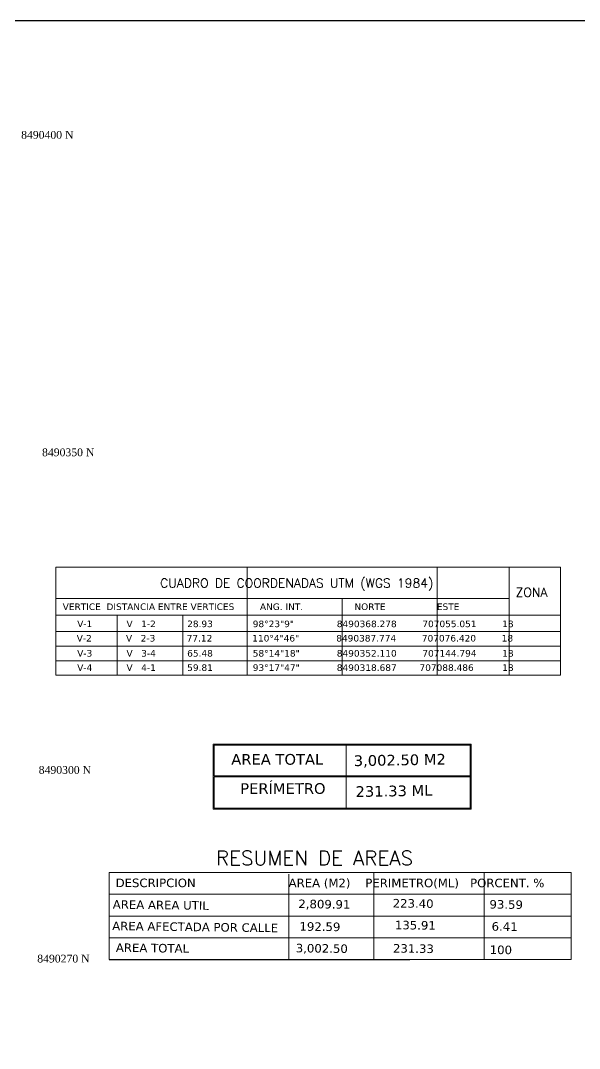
# Model space of a CAD drawing. Header units: metres. Extents: x 699753 to 708012, y 8489657 to 8490746.
# Drawn here: x 700111.5 to 700287.8, y 8490113.9 to 8490438.1 of the extents above; entities that cross this region are included whole.
import ezdxf

# ---------------------------------------------------------------- set-up
doc = ezdxf.new("R2010")
doc.units = ezdxf.units.M
doc.layers.add('1-blanco', color=7, linetype='Continuous', lineweight=25)
doc.layers.add('A-ACOTACION', color=7, linetype='Continuous', lineweight=9)
doc.layers.add('TEXTOS Numer', color=41, linetype='Continuous')
doc.styles.add('CALLES', font='verdana.ttf', dxfattribs={"height": 3})
doc.styles.add('L120', font='times.ttf', dxfattribs={"height": 3})
doc.styles.get("Standard").update_dxf_attribs({"font": 'simplex.shx'})

msp = doc.modelspace()

# ---------------------------------------------------------------- linework, layer by layer
at = {"layer": '1-blanco', "linetype": 'Continuous', "lineweight": 5}
for p, q in [((700122.55, 8490265.69), (700182.99, 8490265.69)), ((700122.55, 8490265.69), (700122.55, 8490250.56)), ((700182.99, 8490265.69), (700182.99, 8490246.01)), ((700242.89, 8490265.69), (700281.83, 8490265.69)), ((700242.89, 8490265.69), (700242.89, 8490246.01)), ((700265.63, 8490265.69), (700265.63, 8490255.87)), ((700122.55, 8490255.87), (700182.99, 8490255.87)), ((700242.89, 8490255.87), (700265.63, 8490255.87)), ((700265.63, 8490255.87), (700265.63, 8490250.56)), ((700265.63, 8490255.87), (700265.63, 8490250.56)), ((700182.99, 8490250.67), (700182.99, 8490250.56)), ((700242.89, 8490250.67), (700242.89, 8490250.56)), ((700265.63, 8490250.67), (700265.63, 8490240.75)), ((700265.63, 8490250.67), (700265.63, 8490231.63)), ((700122.55, 8490250.56), (700242.89, 8490250.56)), ((700122.55, 8490236.14), (700122.55, 8490250.56)), ((700122.55, 8490231.63), (700122.55, 8490250.56)), ((700141.95, 8490250.56), (700141.95, 8490245.26)), ((700162.66, 8490250.56), (700162.66, 8490245.26)), ((700182.99, 8490250.56), (700182.99, 8490236.14)), ((700242.89, 8490250.56), (700281.83, 8490250.56)), ((700242.89, 8490250.56), (700242.89, 8490236.14)), ((700265.63, 8490250.56), (700265.63, 8490236.14)), ((700265.63, 8490250.56), (700265.63, 8490236.14)), ((700122.55, 8490240.75), (700122.55, 8490245.44)), ((700122.55, 8490245.44), (700242.89, 8490245.44)), ((700141.95, 8490245.26), (700141.95, 8490236.14)), ((700162.66, 8490245.26), (700162.66, 8490236.14)), ((700242.89, 8490245.44), (700281.83, 8490245.44)), ((700182.99, 8490241.45), (700182.99, 8490231.63)), ((700242.89, 8490241.45), (700242.89, 8490231.63)), ((700265.63, 8490241.45), (700265.63, 8490231.63)), ((700122.55, 8490240.75), (700242.89, 8490240.75)), ((700182.99, 8490240.75), (700182.99, 8490236.14)), ((700242.89, 8490240.75), (700281.83, 8490240.75)), ((700242.89, 8490240.75), (700242.89, 8490236.14)), ((700122.55, 8490236.14), (700242.89, 8490236.14)), ((700141.95, 8490236.14), (700141.95, 8490231.63)), ((700162.66, 8490236.14), (700162.66, 8490231.63)), ((700242.89, 8490236.14), (700281.83, 8490236.14)), ((700122.55, 8490231.63), (700242.89, 8490231.63)), ((700242.89, 8490231.63), (700281.83, 8490231.63))]:
    msp.add_line(p, q, dxfattribs=at)
at = {"layer": '1-blanco', "linetype": 'Continuous', "lineweight": 9}
for p, q in [((700172.24, 8490189.41), (700172.24, 8490209.88)), ((700172.24, 8490209.88), (700253.59, 8490209.88)), ((700172.55, 8490199.86), (700172.55, 8490209.57)), ((700172.55, 8490209.57), (700253.59, 8490209.57)), ((700214.22, 8490209.57), (700214.22, 8490189.7)), ((700253.28, 8490209.57), (700253.28, 8490199.86)), ((700253.59, 8490209.88), (700253.59, 8490189.41)), ((700253.59, 8490199.86), (700172.55, 8490199.86)), ((700172.55, 8490189.7), (700172.55, 8490199.63)), ((700172.55, 8490199.63), (700253.59, 8490199.63)), ((700253.28, 8490199.63), (700253.28, 8490189.7)), ((700253.59, 8490189.41), (700172.24, 8490189.41)), ((700253.59, 8490189.7), (700172.55, 8490189.7)), ((700139.37, 8490155.68), (700139.37, 8490169.39)), ((700139.37, 8490169.39), (700234.23, 8490169.39)), ((700139.37, 8490155.68), (700139.37, 8490169.39)), ((700139.37, 8490169.39), (700234.23, 8490169.39)), ((700183.33, 8490169.39), (700285.17, 8490169.39)), ((700183.33, 8490169.39), (700285.17, 8490169.39)), ((700196.14, 8490168.93), (700196.14, 8490155.22)), ((700196.14, 8490168.93), (700196.14, 8490155.22)), ((700222.94, 8490169.39), (700222.94, 8490155.68)), ((700222.94, 8490169.39), (700222.94, 8490155.68)), ((700257.71, 8490169.39), (700257.71, 8490155.68)), ((700257.71, 8490169.39), (700257.71, 8490155.68)), ((700139.37, 8490162.54), (700234.23, 8490162.54)), ((700139.37, 8490162.54), (700234.23, 8490162.54)), ((700183.33, 8490162.54), (700284.96, 8490162.54)), ((700183.33, 8490162.54), (700285.17, 8490162.54)), ((700139.37, 8490141.97), (700139.37, 8490155.68)), ((700139.37, 8490155.68), (700234.23, 8490155.68)), ((700139.37, 8490141.97), (700139.37, 8490155.68)), ((700139.37, 8490155.68), (700234.23, 8490155.68)), ((700183.33, 8490155.68), (700285.17, 8490155.68)), ((700183.33, 8490155.68), (700285.17, 8490155.68)), ((700196.14, 8490155.22), (700196.14, 8490148.83)), ((700196.14, 8490155.22), (700196.14, 8490148.83)), ((700222.94, 8490155.68), (700222.94, 8490148.83)), ((700222.94, 8490155.68), (700222.94, 8490148.83)), ((700257.71, 8490155.68), (700257.71, 8490148.83)), ((700257.71, 8490155.68), (700257.71, 8490148.83)), ((700139.37, 8490148.83), (700234.23, 8490148.83)), ((700139.37, 8490148.83), (700234.23, 8490148.83)), ((700183.33, 8490148.83), (700285.17, 8490148.83)), ((700183.33, 8490148.83), (700285.17, 8490148.83)), ((700196.14, 8490150.11), (700196.14, 8490141.97)), ((700196.14, 8490150.11), (700196.14, 8490141.97)), ((700196.14, 8490148.37), (700196.14, 8490141.97)), ((700196.14, 8490148.37), (700196.14, 8490141.97)), ((700222.94, 8490148.83), (700222.94, 8490141.97)), ((700222.94, 8490148.83), (700222.94, 8490141.97)), ((700257.71, 8490148.83), (700257.71, 8490141.97)), ((700257.71, 8490148.83), (700257.71, 8490141.97)), ((700257.71, 8490148.83), (700257.71, 8490141.97)), ((700257.71, 8490148.83), (700257.71, 8490141.97)), ((700139.37, 8490141.97), (700285.17, 8490141.97)), ((700139.37, 8490141.97), (700285.17, 8490141.97)), ((700183.33, 8490141.97), (700285.17, 8490141.97)), ((700183.33, 8490141.97), (700285.17, 8490141.97))]:
    msp.add_line(p, q, dxfattribs=at)
at = {"layer": '1-blanco', "linetype": 'Continuous', "lineweight": 5, "flags": 128}
for points in [[(700182.99, 8490265.69), (700242.89, 8490265.69)], [(700281.83, 8490265.69), (700281.83, 8490231.63)], [(700182.99, 8490255.87), (700242.89, 8490255.87)], [(700212.94, 8490255.87), (700212.94, 8490231.63)]]:
    msp.add_lwpolyline(points, dxfattribs=at)
at = {"layer": '1-blanco', "linetype": 'Continuous', "lineweight": 9, "flags": 128}
msp.add_lwpolyline([(700285.17, 8490169.39), (700285.17, 8490141.97)], dxfattribs=at)
at = {"layer": 'A-ACOTACION', "lineweight": 30, "flags": 128}
msp.add_lwpolyline([(699752.82, 8490438.06), (700593.82, 8490438.06), (700593.82, 8489844.06), (699752.82, 8489844.06), (699752.82, 8490438.06)], dxfattribs=at)
at = {"layer": 'TEXTOS Numer'}
msp.add_line((700139.37, 8490141.97), (700234.23, 8490141.97), dxfattribs=at)

# ---------------------------------------------------------------- texts
at = {"layer": '1-blanco', "linetype": 'Continuous', "lineweight": 9}
for s, height, rotation, p in [('  CUADRO DE COORDENADAS UTM (WGS 1984)', 2.854, 0.0001, (700151.58, 8490259.25, 324916.49)), ('  ZONA', 2.854, 0.0001, (700263.74, 8490256.36)), ('RESUMEN DE AREAS', 4.608, 359.9999, (700173.1, 8490171.69)), ('RESUMEN DE AREAS', 4.608, 359.9999, (700173.1, 8490171.69))]:
    msp.add_text(s, height=height, rotation=rotation, dxfattribs=at).set_placement(p)
at = {"layer": '1-blanco', "linetype": 'Continuous', "lineweight": 5, "style": 'CALLES'}
for s, rotation, p in [('DESCRIPCION                         AREA (M2)    PERIMETRO(ML)   PORCENT. %%%', 359.9861, (700141.44, 8490164.81)), ('AREA AREA UTIL', 359.2675, (700140.53, 8490158.03)), (' 2,809.91', 359.2675, (700197.91, 8490158.22)), ('223.40', 359.2675, (700228.85, 8490158.4)), ('93.59', 359.2675, (700259.39, 8490158.07)), ('AREA AFECTADA POR CALLE', 359.2675, (700140.35, 8490151.25)), (' 192.59', 359.2675, (700198.27, 8490151.11)), ('135.91', 359.2675, (700229.55, 8490151.54)), ('  6.41', 359.2675, (700257.72, 8490151.11)), ('AREA TOTAL', 359.2675, (700141.51, 8490144.4)), ('3,002.50', 359.2675, (700198.27, 8490144.26)), ('231.33', 359.2675, (700228.94, 8490144.18)), ('  100', 359.2675, (700257.12, 8490143.77))]:
    msp.add_text(s, height=2.688, rotation=rotation, dxfattribs=at).set_placement(p)
at = {"layer": '1-blanco', "linetype": 'Continuous', "lineweight": 9, "char_height": 2.444, "attachment_point": 5, "style": 'L120'}
for s, insert in [('8490400 N', (700119.89, 8490401.99)), ('8490350 N', (700126.49, 8490301.89)), ('8490300 N', (700125.44, 8490201.74)), ('8490270 N', (700124.98, 8490142.25))]:
    msp.add_mtext(s, dxfattribs=dict(at, insert=insert))
at = {"layer": '1-blanco', "linetype": 'Continuous', "lineweight": 9, "attachment_point": 1}
for s, insert, char_height, width, rotation in [('{\\fVerdana|b0|i0|c0|p34;VERTICE  DISTANCIA ENTRE VERTICES         ANG. INT.                  NORTE                  ESTE}', (700124.75, 8490254.26), 2.06259, 137.8617, 0.0002), ('{\\fVerdana|b0|i0|c0|p34;AREA TOTAL}', (700177.93, 8490206.79), 3.3772, 30.1518, 0.0001), ('{\\fVerdana|b0|i0|c0|p34;3,002.50 M2}', (700216.55, 8490206.34), 3.3772, 60.0058, 1), ('{\\fVerdana|b0|i0|c0|p34;PERÍMETRO}', (700180.76, 8490197.58), 3.3772, 8.832, 0.0297), ('{\\fVerdana|b0|i0|c0|p34;231.33 ML}', (700217.11, 8490196.61), 3.3772, 32.5774, 1)]:
    msp.add_mtext(s, dxfattribs=dict(at, insert=insert, char_height=char_height, width=width, rotation=rotation))
at = {"layer": '1-blanco', "linetype": 'Continuous', "lineweight": 5, "char_height": 2.06259, "width": 163.7462, "attachment_point": 1, "rotation": 0.0002}
for s, insert in [('{\\fVerdana|b0|i0|c0|p34;V-1            V   1-2           28.93              98°23"9"               8490368.278         707055.051         18   }', (700129.33, 8490248.85)), ('{\\fVerdana|b0|i0|c0|p34;V-2            V   2-3           77.12              110°4"46"             8490387.774         707076.420         18   }', (700129.17, 8490244.32)), ('{\\fVerdana|b0|i0|c0|p34;V-3            V   3-4           65.48              58°14"18"             8490352.110         707144.794         18   }', (700129.33, 8490239.56)), ('{\\fVerdana|b0|i0|c0|p34;V-4            V   4-1           59.81              93°17"47"             8490318.687        707088.486          18   }', (700129.33, 8490235.05))]:
    msp.add_mtext(s, dxfattribs=dict(at, insert=insert))

doc.saveas('drawing.dxf')
